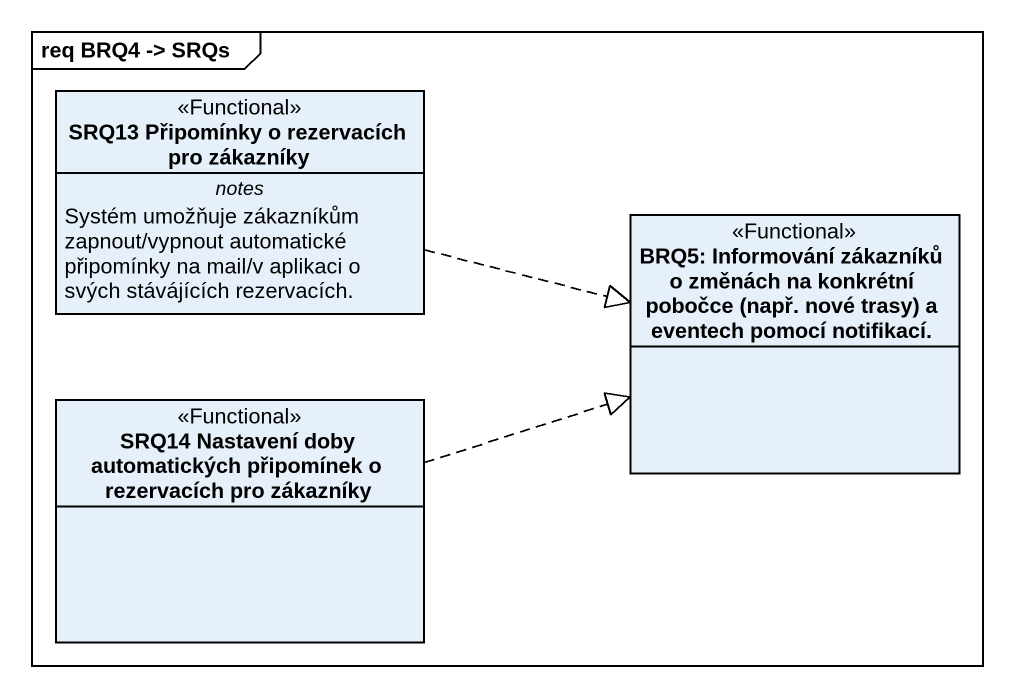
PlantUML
@startuml
mainframe req BRQ4 -> SRQs
hide circle
hide empty members
class "SRQ13 Připomínky o rezervacích pro zákazníky" as SRQ13_Připomínky_o <<Functional>> {
  -- notes --
  Systém umožňuje zákazníkům zapnout/vypnout automatické připomínky na mail/v aplikaci o svých stávájících rezervacích.
}
class "BRQ5: Informování zákazníků o změnách na konkrétní pobočce (např. nové trasy) a eventech pomocí notifikací." as BRQ5_Informování_zákazníků <<Functional>>
class "SRQ14 Nastavení doby automatických připomínek o rezervacích pro zákazníky" as SRQ14_Nastavení_doby <<Functional>>
SRQ13_Připomínky_o .right.|> BRQ5_Informování_zákazníků
SRQ14_Nastavení_doby .right.|> BRQ5_Informování_zákazníků
@enduml
